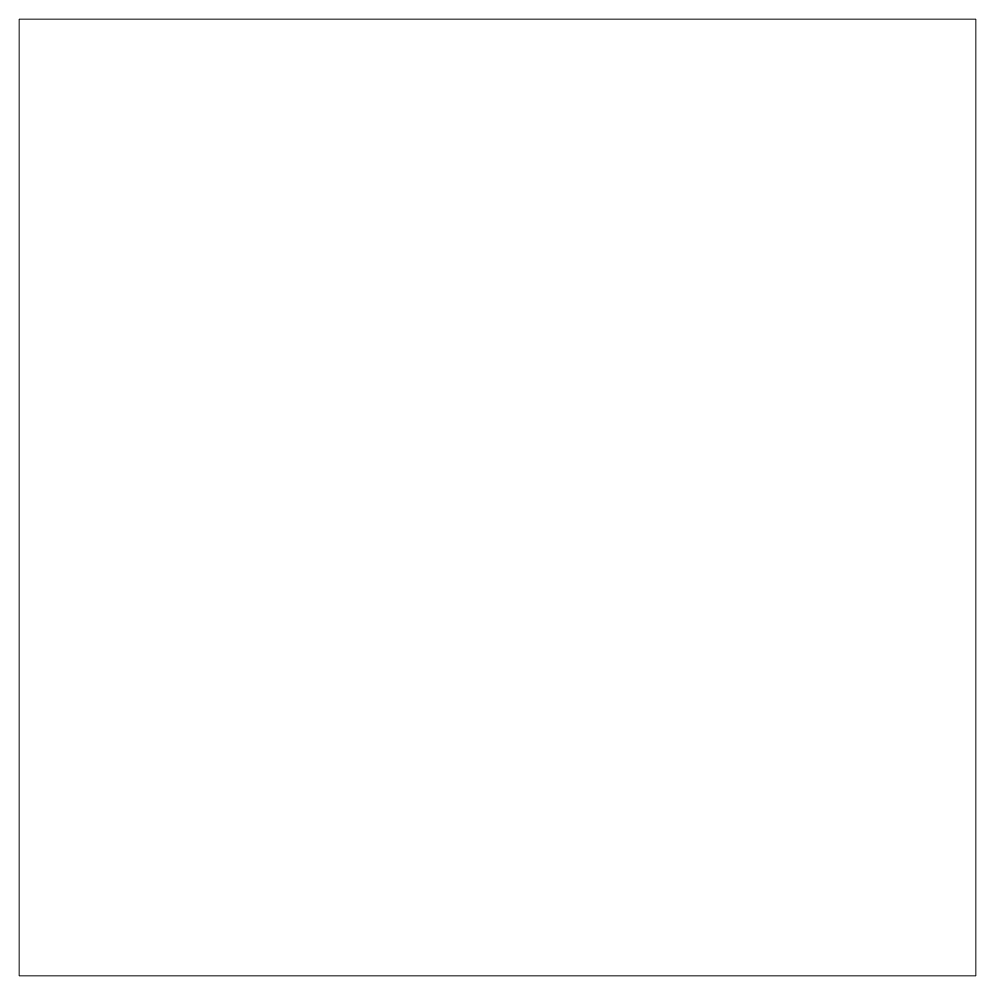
# Model space of a CAD drawing. Header units: inches. Extents: x 1.92 to 9.92, y 8.12 to 16.12.
import ezdxf

# ---------------------------------------------------------------- set-up
doc = ezdxf.new("R2010")
doc.units = ezdxf.units.IN
doc.header["$MEASUREMENT"] = 0

msp = doc.modelspace()

# ---------------------------------------------------------------- linework, layer by layer
at = {"color": 7, "linetype": 'Continuous', "lineweight": 15}
for p, q in [((1.9214, 16.1219), (9.9214, 16.1219)), ((1.9214, 8.1219), (1.9214, 16.1219)), ((9.9214, 16.1219), (9.9214, 8.1219)), ((9.9214, 8.1219), (1.9214, 8.1219))]:
    msp.add_line(p, q, dxfattribs=at)

doc.saveas('drawing.dxf')
